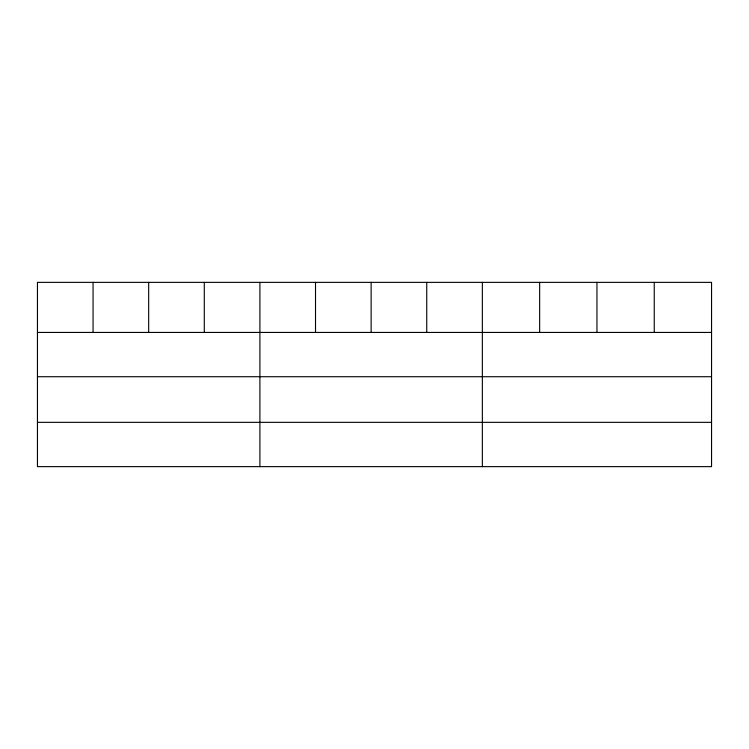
<?xml version="1.0" encoding="UTF-8"?>
<svg xmlns="http://www.w3.org/2000/svg" width="749" height="749" viewBox="0 0 749 749"><rect width="100%" height="100%" fill="white"/><g stroke="black" fill="none" stroke-linecap="round" stroke-linejoin="round"><path stroke-width="1.12" d="M711.55 376.719L711.55 282.364L37.45 282.364L37.45 466.636L711.55 466.636L711.55 376.719L37.45 376.719M37.45 332.434L711.55 332.434M37.45 422.342L711.55 422.342M654.251 282.364L654.251 332.434M596.953 282.364L596.953 332.434M539.654 282.364L539.654 332.434M482.356 282.364L482.356 466.636M426.743 282.364L426.743 332.434M371.13 282.364L371.13 332.434M315.516 282.364L315.516 332.434M259.903 282.364L259.903 466.636M204.29 282.364L204.29 332.434M148.677 282.364L148.677 332.434M93.063 282.364L93.063 332.434"/></g></svg>
